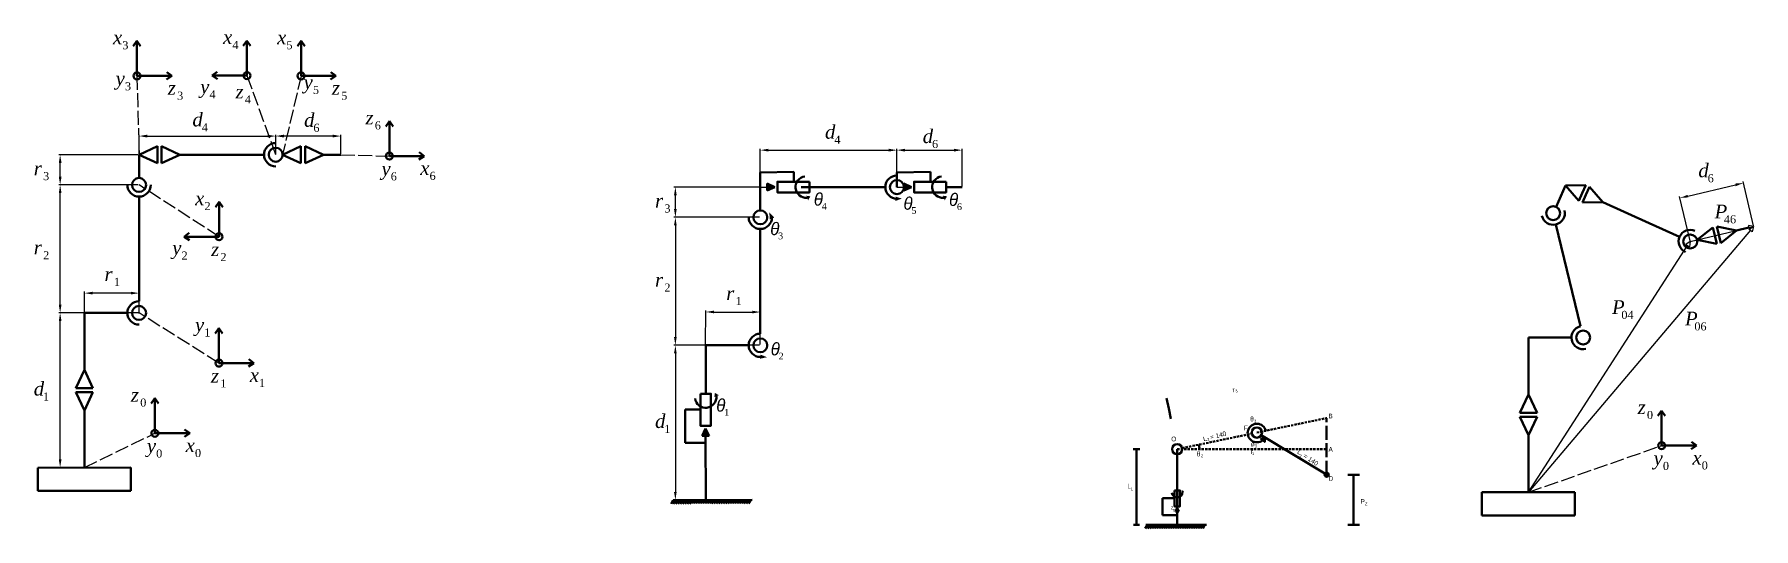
# Model space of a CAD drawing. Header units: millimetres. Extents: x 3297 to 6305, y 1168 to 1869.
# Drawn here: x 3297 to 4776, y 1168 to 1593 of the extents above; entities that cross this region are included whole.
import ezdxf

# ---------------------------------------------------------------- set-up
doc = ezdxf.new("R2010")
doc.units = ezdxf.units.MM
for name, pattern in [('ACAD_ISO02W100', [15, 12, -3]), ('ACISOTGL', [3, 2, -1]), ('ACISOWELD', [3, 2, -1])]:
    doc.linetypes.add(name, pattern=pattern)
doc.layers.add('Layer1', color=7, linetype='ACAD_ISO02W100', lineweight=30)
doc.layers.add('Layer2', color=7, linetype='Continuous', lineweight=30)
doc.styles.get("Standard").update_dxf_attribs({"font": 'arial.ttf'})
doc.styles.add('style1', font='arial.ttf', dxfattribs={"height": 8})
doc.styles.add('WMF-Symbol0', font='')
doc.styles.add('WMF-Times New Roman0', font='times.ttf')
doc.styles.add('WMF-Times New Roman1', font='timesi.ttf')
doc.styles.get('WMF-Symbol0').set_extended_font_data('Symbol', italic=True)
doc.dimstyles.new('ISO-25', dxfattribs={"dimtxt": 2.5, "dimasz": 7, "dimexe": 1.25, "dimexo": 0.625, "dimtad": 1, "dimtxsty": 'Standard', "dimcen": 2.5, "dimadec": 0, "dimazin": 0, "dimtfac": 1, "dimtmove": 0, "dimatfit": 3, "dimfxl": 1, "dimarcsym": 0})

# ---------------------------------------------------------------- blocks, each defined once
blk = doc.blocks.new('*D1')
at = {"layer": 'Defpoints', "color": 0, "transparency": 16777216}
for p in [(3504.6, 1505.4), (3387.1, 1489.4), (3504.6, 1489.4)]:
    blk.add_point(p, dxfattribs=at)
at = {"layer": 'Layer2', "color": 0, "lineweight": -2, "transparency": 16777216}
for p, q in [((3387.1, 1490), (3387.1, 1506.6)), ((3394.1, 1505.4), (3497.6, 1505.4)), ((3504.6, 1490), (3504.6, 1506.6))]:
    blk.add_line(p, q, dxfattribs=at)
at = {"layer": 'Layer2', "color": 0, "transparency": 16777216}
for points in [[(3394.1, 1506.6), (3394.1, 1504.2), (3387.1, 1505.4)], [(3497.6, 1506.6), (3497.6, 1504.2), (3504.6, 1505.4)]]:
    blk.add_solid(points, dxfattribs=at)
at = {"layer": 'Layer2', "color": 0, "transparency": 16777216, "insert": (3445.8, 1509.5), "char_height": 2.5, "attachment_point": 5}
blk.add_mtext('{\\H2.8x; }', dxfattribs=at)
blk = doc.blocks.new('*D2')
at = {"layer": 'Defpoints', "color": 0, "transparency": 16777216}
for p in [(3319.2, 1353.5), (3340.1, 1353.5), (3340.1, 1220.5)]:
    blk.add_point(p, dxfattribs=at)
at = {"layer": 'Layer2', "color": 0, "lineweight": -2, "transparency": 16777216}
for p, q in [((3339.4, 1353.5), (3318, 1353.5)), ((3319.2, 1227.5), (3319.2, 1346.5)), ((3339.4, 1220.5), (3318, 1220.5))]:
    blk.add_line(p, q, dxfattribs=at)
at = {"layer": 'Layer2', "color": 0, "transparency": 16777216}
for points in [[(3318.1, 1346.5), (3320.4, 1346.5), (3319.2, 1353.5)], [(3318.1, 1227.5), (3320.4, 1227.5), (3319.2, 1220.5)]]:
    blk.add_solid(points, dxfattribs=at)
at = {"layer": 'Layer2', "color": 0, "transparency": 16777216, "insert": (3315.1, 1287), "char_height": 2.5, "attachment_point": 5, "rotation": 90}
blk.add_mtext('{\\H2.8x; }', dxfattribs=at)
blk = doc.blocks.new('*D3')
at = {"layer": 'Defpoints', "color": 0, "transparency": 16777216}
for p in [(3340.1, 1370.4), (3340.1, 1353.5), (3387.1, 1352.4)]:
    blk.add_point(p, dxfattribs=at)
at = {"layer": 'Layer2', "color": 0, "lineweight": -2, "transparency": 16777216}
for p, q in [((3340.1, 1354.1), (3340.1, 1371.7)), ((3380.1, 1370.4), (3347.1, 1370.4)), ((3387.1, 1353), (3387.1, 1371.7))]:
    blk.add_line(p, q, dxfattribs=at)
at = {"layer": 'Layer2', "color": 0, "transparency": 16777216}
for points in [[(3347.1, 1371.6), (3347.1, 1369.3), (3340.1, 1370.4)], [(3380.1, 1371.6), (3380.1, 1369.3), (3387.1, 1370.4)]]:
    blk.add_solid(points, dxfattribs=at)
at = {"layer": 'Layer2', "color": 0, "transparency": 16777216, "insert": (3363.6, 1374.6), "char_height": 2.5, "attachment_point": 5}
blk.add_mtext('{\\H2.8x; }', dxfattribs=at)
blk = doc.blocks.new('*D4')
at = {"layer": 'Defpoints', "color": 0, "transparency": 16777216}
for p in [(3504.6, 1505.4), (3504.6, 1489.4), (3560.6, 1489.4)]:
    blk.add_point(p, dxfattribs=at)
at = {"layer": 'Layer2', "color": 0, "lineweight": -2, "transparency": 16777216}
for p, q in [((3504.6, 1490), (3504.6, 1506.6)), ((3553.6, 1505.4), (3511.6, 1505.4)), ((3560.6, 1490), (3560.6, 1506.6))]:
    blk.add_line(p, q, dxfattribs=at)
at = {"layer": 'Layer2', "color": 0, "transparency": 16777216}
for points in [[(3511.6, 1506.6), (3511.6, 1504.2), (3504.6, 1505.4)], [(3553.6, 1506.6), (3553.6, 1504.2), (3560.6, 1505.4)]]:
    blk.add_solid(points, dxfattribs=at)
at = {"layer": 'Layer2', "color": 0, "transparency": 16777216, "insert": (3532.6, 1509.5), "char_height": 2.5, "attachment_point": 5}
blk.add_mtext('{\\H2.8x; }', dxfattribs=at)
blk = doc.blocks.new('*D5')
at = {"layer": 'Defpoints', "color": 0, "transparency": 16777216}
for p in [(3848.3, 1461.6), (3921.3, 1461.6), (3921.3, 1435.6)]:
    blk.add_point(p, dxfattribs=at)
at = {"layer": 'Layer2', "color": 0, "lineweight": -2, "transparency": 16777216}
for p, q in [((3920.7, 1461.6), (3847, 1461.6)), ((3848.3, 1442.6), (3848.3, 1454.6)), ((3920.7, 1435.6), (3847, 1435.6))]:
    blk.add_line(p, q, dxfattribs=at)
at = {"layer": 'Layer2', "color": 0, "transparency": 16777216}
for points in [[(3847.1, 1454.6), (3849.4, 1454.6), (3848.3, 1461.6)], [(3847.1, 1442.6), (3849.4, 1442.6), (3848.3, 1435.6)]]:
    blk.add_solid(points, dxfattribs=at)
at = {"layer": 'Layer2', "color": 0, "transparency": 16777216, "insert": (3843.1, 1448.6), "char_height": 2.5, "attachment_point": 5, "rotation": 90}
blk.add_mtext('{\\H3.6x;  }', dxfattribs=at)
blk = doc.blocks.new('*D6')
at = {"layer": 'Defpoints', "color": 0, "transparency": 16777216}
for p in [(4038.8, 1493.3), (3921.3, 1461.6), (4038.8, 1461.6)]:
    blk.add_point(p, dxfattribs=at)
at = {"layer": 'Layer2', "color": 0, "lineweight": -2, "transparency": 16777216}
for p, q in [((3921.3, 1462.2), (3921.3, 1494.5)), ((3928.3, 1493.3), (4031.8, 1493.3)), ((4038.8, 1462.2), (4038.8, 1494.5))]:
    blk.add_line(p, q, dxfattribs=at)
at = {"layer": 'Layer2', "color": 0, "transparency": 16777216}
for points in [[(3928.3, 1494.5), (3928.3, 1492.1), (3921.3, 1493.3)], [(4031.8, 1494.5), (4031.8, 1492.1), (4038.8, 1493.3)]]:
    blk.add_solid(points, dxfattribs=at)
at = {"layer": 'Layer2', "color": 0, "transparency": 16777216, "insert": (3980.1, 1498.4), "char_height": 2.5, "attachment_point": 5}
blk.add_mtext('{\\H3.6x;  {\\H0.27778x;}}', dxfattribs=at)
blk = doc.blocks.new('*D7')
at = {"layer": 'Defpoints', "color": 0, "transparency": 16777216}
for p in [(4094.8, 1493.3), (4038.8, 1461.6), (4094.8, 1461.6)]:
    blk.add_point(p, dxfattribs=at)
at = {"layer": 'Layer2', "color": 0, "lineweight": -2, "transparency": 16777216}
for p, q in [((4038.8, 1462.2), (4038.8, 1494.5)), ((4045.8, 1493.3), (4087.8, 1493.3)), ((4094.8, 1462.2), (4094.8, 1494.5))]:
    blk.add_line(p, q, dxfattribs=at)
at = {"layer": 'Layer2', "color": 0, "transparency": 16777216}
for points in [[(4045.8, 1494.5), (4045.8, 1492.1), (4038.8, 1493.3)], [(4087.8, 1494.5), (4087.8, 1492.1), (4094.8, 1493.3)]]:
    blk.add_solid(points, dxfattribs=at)
at = {"layer": 'Layer2', "color": 0, "transparency": 16777216, "insert": (4066.8, 1498.4), "char_height": 2.5, "attachment_point": 5}
blk.add_mtext('{\\H3.6x;  }', dxfattribs=at)
blk = doc.blocks.new('*D8')
at = {"layer": 'Defpoints', "color": 0, "transparency": 16777216}
for p in [(3921.4, 1354.2), (3874.3, 1325.6), (3921.3, 1325.6)]:
    blk.add_point(p, dxfattribs=at)
at = {"layer": 'Layer2', "color": 0, "lineweight": -2, "transparency": 16777216}
for p, q in [((3874.3, 1326.3), (3874.4, 1355.5)), ((3881.4, 1354.2), (3914.4, 1354.2)), ((3921.3, 1326.2), (3921.4, 1355.4))]:
    blk.add_line(p, q, dxfattribs=at)
at = {"layer": 'Layer2', "color": 0, "transparency": 16777216}
for points in [[(3881.4, 1355.4), (3881.4, 1353.1), (3874.4, 1354.2)], [(3914.4, 1355.3), (3914.4, 1353), (3921.4, 1354.2)]]:
    blk.add_solid(points, dxfattribs=at)
at = {"layer": 'Layer2', "color": 0, "transparency": 16777216, "insert": (3897.9, 1359.3), "char_height": 2.5, "attachment_point": 5, "rotation": 359.8978}
blk.add_mtext('{\\H3.6x;  }', dxfattribs=at)
blk = doc.blocks.new('*D10')
at = {"layer": 'Defpoints', "color": 0, "transparency": 16777216}
for p in [(3921.3, 1435.6), (3848.3, 1325.6), (3921.3, 1325.6)]:
    blk.add_point(p, dxfattribs=at)
at = {"layer": 'Layer2', "color": 0, "lineweight": -2, "transparency": 16777216}
for p, q in [((3920.7, 1435.6), (3847, 1435.6)), ((3848.3, 1428.6), (3848.3, 1332.6)), ((3920.7, 1325.6), (3847, 1325.6))]:
    blk.add_line(p, q, dxfattribs=at)
at = {"layer": 'Layer2', "color": 0, "transparency": 16777216}
for points in [[(3847.1, 1428.6), (3849.4, 1428.6), (3848.3, 1435.6)], [(3847.1, 1332.6), (3849.4, 1332.6), (3848.3, 1325.6)]]:
    blk.add_solid(points, dxfattribs=at)
blk = doc.blocks.new('*D11')
at = {"layer": 'Defpoints', "color": 0, "transparency": 16777216}
for p in [(3874.3, 1325.6), (3848.3, 1192.6), (3874.3, 1192.6)]:
    blk.add_point(p, dxfattribs=at)
at = {"layer": 'Layer2', "color": 0, "lineweight": -2, "transparency": 16777216}
for p, q in [((3873.7, 1325.6), (3847, 1325.6)), ((3848.3, 1318.6), (3848.3, 1199.6)), ((3873.7, 1192.6), (3847, 1192.6))]:
    blk.add_line(p, q, dxfattribs=at)
at = {"layer": 'Layer2', "color": 0, "transparency": 16777216}
for points in [[(3847.1, 1318.6), (3849.4, 1318.6), (3848.3, 1325.6)], [(3847.1, 1199.6), (3849.4, 1199.6), (3848.3, 1192.6)]]:
    blk.add_solid(points, dxfattribs=at)
blk = doc.blocks.new('*D14')
at = {"layer": 'Defpoints', "color": 0, "transparency": 16777216}
for p in [(4766.7, 1465.1), (4775.5, 1427.7), (4721, 1414.8)]:
    blk.add_point(p, dxfattribs=at)
at = {"layer": 'Layer2', "color": 0, "lineweight": -2, "transparency": 16777216}
for p, q in [((4775.4, 1428.3), (4766.4, 1466.3)), ((4720.9, 1415.4), (4711.9, 1453.4)), ((4719, 1453.8), (4759.9, 1463.4))]:
    blk.add_line(p, q, dxfattribs=at)
at = {"layer": 'Layer2', "color": 0, "transparency": 16777216}
for points in [[(4759.6, 1464.6), (4760.1, 1462.3), (4766.7, 1465.1)], [(4718.7, 1454.9), (4719.3, 1452.7), (4712.2, 1452.2)]]:
    blk.add_solid(points, dxfattribs=at)
blk = doc.blocks.new('*D20')
at = {"layer": 'Defpoints', "color": 0, "transparency": 16777216}
for p in [(3319.2, 1463.4), (3387.1, 1463.4), (3387.1, 1353.4)]:
    blk.add_point(p, dxfattribs=at)
at = {"layer": 'Layer2', "color": 0, "lineweight": -2, "transparency": 16777216}
for p, q in [((3386.4, 1463.4), (3318, 1463.4)), ((3319.2, 1360.4), (3319.2, 1456.4)), ((3386.4, 1353.4), (3318, 1353.4))]:
    blk.add_line(p, q, dxfattribs=at)
at = {"layer": 'Layer2', "color": 0, "transparency": 16777216}
for points in [[(3318.1, 1456.4), (3320.4, 1456.4), (3319.2, 1463.4)], [(3318.1, 1360.4), (3320.4, 1360.4), (3319.2, 1353.4)]]:
    blk.add_solid(points, dxfattribs=at)
blk = doc.blocks.new('*D21')
at = {"layer": 'Defpoints', "color": 0, "transparency": 16777216}
for p in [(3319.2, 1489.4), (3387.1, 1489.4), (3387.1, 1463.4)]:
    blk.add_point(p, dxfattribs=at)
at = {"layer": 'Layer2', "color": 0, "lineweight": -2, "transparency": 16777216}
for p, q in [((3386.4, 1489.4), (3318, 1489.4)), ((3319.2, 1470.4), (3319.2, 1482.4)), ((3386.4, 1463.4), (3318, 1463.4))]:
    blk.add_line(p, q, dxfattribs=at)
at = {"layer": 'Layer2', "color": 0, "transparency": 16777216}
for points in [[(3318.1, 1482.4), (3320.4, 1482.4), (3319.2, 1489.4)], [(3318.1, 1470.4), (3320.4, 1470.4), (3319.2, 1463.4)]]:
    blk.add_solid(points, dxfattribs=at)

msp = doc.modelspace()

# ---------------------------------------------------------------- hatches: boundary and pattern name
at = {"lineweight": 70}
h = msp.add_hatch(color=256, dxfattribs=at)
h.dxf.hatch_style = 1
h.paths.add_polyline_path([(3933.75, 1461.599), (3927.341, 1464.692), (3927.341, 1461.599), (3927.341, 1458.506)])
h = msp.add_hatch(color=256, dxfattribs=at)
h.dxf.hatch_style = 1
h.paths.add_polyline_path([(4051.25, 1461.599), (4044.841, 1464.692), (4044.841, 1461.599), (4044.841, 1458.506)])
h = msp.add_hatch(color=256, dxfattribs=at)
h.dxf.hatch_style = 1
h.paths.add_polyline_path([(3964.407, 1453.633), (3960.907, 1454.133), (3962.407, 1450.133)])
h = msp.add_hatch(color=256, dxfattribs=at)
h.dxf.hatch_style = 1
h.paths.add_polyline_path([(4037.645, 1453.362), (4037.315, 1449.563), (4042.988, 1451.693)])
h = msp.add_hatch(color=256, dxfattribs=at)
h.dxf.hatch_style = 1
h.paths.add_polyline_path([(4081.907, 1453.633), (4078.407, 1454.133), (4079.907, 1450.133)])
h = msp.add_hatch(color=256, dxfattribs=at)
h.dxf.hatch_style = 1
h.paths.add_polyline_path([(3929.146, 1439.813), (3929.341, 1433.808), (3933.341, 1435.308)])
h = msp.add_hatch(color=256, dxfattribs=at)
h.dxf.hatch_style = 1
h.paths.add_polyline_path([(3921.572, 1317.587), (3921.072, 1314.087), (3927.189, 1315.343)])
h = msp.add_hatch(color=256, dxfattribs=at)
h.dxf.hatch_style = 1
h.paths.add_polyline_path([(3882.265, 1284.707), (3881.765, 1281.207), (3885.765, 1282.707)])
h = msp.add_hatch(color=256, dxfattribs=at)
h.dxf.hatch_style = 1
h.paths.add_polyline_path([(3874.3, 1254.051), (3871.207, 1247.641), (3874.3, 1247.641), (3877.393, 1247.641)])
h = msp.add_hatch(dxfattribs=at)
h.set_pattern_fill('ANSI31', color=256, scale=0.5)
h.set_pattern_definition([(45, (2989.30231, 1180.19683), (-0.0441941738, 0.0441941738), [])])
h.paths.add_polyline_path([(4351.802, 1245.197), (4355.052, 1242.697), (4355.274, 1246.4)])
h = msp.add_hatch(dxfattribs=at)
h.set_pattern_fill('ANSI31', color=256, scale=0.5)
h.set_pattern_definition([(45, (3583.510314, 1125.347685), (-0.044194174, 0.044194174), [])])
h.paths.add_polyline_path([(4410.085, 1214.416, 1), (4406.511, 1214.416, 1)])
h = msp.add_hatch(color=256, dxfattribs=at)
h.dxf.hatch_style = 1
h.paths.add_polyline_path([(4283.785, 1201.23), (4283.535, 1199.48), (4285.535, 1200.23)])
h = msp.add_hatch(color=256, dxfattribs=at)
h.dxf.hatch_style = 1
h.paths.add_polyline_path([(4279.802, 1185.901), (4278.256, 1182.697), (4279.802, 1182.697), (4281.349, 1182.697)])

# ---------------------------------------------------------------- linework, layer by layer
for p, q in [((3385.265, 1587.148), (3382.11, 1582.642)), ((3385.265, 1557.148), (3385.265, 1587.148)), ((3385.265, 1587.148), (3388.42, 1582.642)), ((3479.9, 1587.384), (3476.746, 1582.879)), ((3479.9, 1557.384), (3479.9, 1587.384)), ((3479.9, 1587.384), (3483.055, 1582.879)), ((3526.392, 1587.148), (3523.237, 1582.642)), ((3526.392, 1557.148), (3526.392, 1587.148)), ((3526.392, 1587.148), (3529.546, 1582.642)), ((3385.265, 1557.148), (3415.265, 1557.148)), ((3415.265, 1557.148), (3410.647, 1554.16)), ((3415.265, 1557.148), (3410.878, 1560.465)), ((3449.9, 1557.384), (3454.287, 1560.701)), ((3479.9, 1557.384), (3449.9, 1557.384)), ((3449.9, 1557.384), (3454.518, 1554.396)), ((3526.392, 1557.148), (3556.392, 1557.148)), ((3556.392, 1557.148), (3551.774, 1554.16)), ((3556.392, 1557.148), (3552.005, 1560.465)), ((3602.383, 1518.227), (3599.228, 1513.722)), ((3602.383, 1488.227), (3602.383, 1518.227)), ((3602.383, 1518.227), (3605.538, 1513.722)), ((3387.07, 1489.384), (3402.82, 1496.734)), ((3402.82, 1489.384), (3402.82, 1496.734)), ((3406.32, 1489.384), (3406.32, 1496.734)), ((3422.07, 1489.384), (3406.32, 1496.734)), ((3510.57, 1489.384), (3526.32, 1496.734)), ((3526.32, 1489.384), (3526.32, 1496.734)), ((3529.82, 1489.384), (3529.82, 1496.734)), ((3545.57, 1489.384), (3529.82, 1496.734)), ((3387.07, 1469.384), (3387.07, 1489.384)), ((3387.07, 1489.384), (3402.82, 1482.034)), ((3402.82, 1489.384), (3402.82, 1482.034)), ((3406.32, 1489.384), (3406.32, 1482.034)), ((3422.07, 1489.384), (3406.32, 1482.034)), ((3422.07, 1489.384), (3465.82, 1489.384)), ((3465.82, 1489.384), (3494.57, 1489.384)), ((3510.57, 1489.384), (3526.32, 1482.034)), ((3526.32, 1489.384), (3526.32, 1482.034)), ((3529.82, 1489.384), (3529.82, 1482.034)), ((3545.57, 1489.384), (3529.82, 1482.034)), ((3545.57, 1489.384), (3560.57, 1489.384)), ((3602.383, 1488.227), (3632.383, 1488.227)), ((3632.383, 1488.227), (3627.765, 1485.239)), ((3632.383, 1488.227), (3627.996, 1491.544)), ((3933.75, 1461.599), (3927.341, 1464.692)), ((3927.341, 1464.692), (3927.341, 1461.599)), ((4051.25, 1461.599), (4044.841, 1464.692)), ((4044.841, 1464.692), (4044.841, 1461.599)), ((3387.07, 1363.384), (3387.07, 1453.384)), ((3455.879, 1448.887), (3452.724, 1444.382)), ((3455.879, 1418.887), (3455.879, 1448.887)), ((3455.879, 1448.887), (3459.034, 1444.382)), ((3921.341, 1441.558), (3921.341, 1461.558)), ((3933.75, 1461.599), (3927.341, 1458.506)), ((3927.341, 1458.506), (3927.341, 1461.599)), ((3956.341, 1461.558), (4000.091, 1461.558)), ((4000.091, 1461.558), (4028.841, 1461.558)), ((4051.25, 1461.599), (4044.841, 1458.506)), ((4044.841, 1458.506), (4044.841, 1461.599)), ((4081.103, 1461.558), (4094.841, 1461.558)), ((4605.613, 1444.662), (4613.799, 1462.91)), ((4613.799, 1462.91), (4631.178, 1463.169)), ((4613.799, 1462.91), (4625.161, 1449.757)), ((4628.169, 1456.463), (4625.161, 1449.757)), ((4628.169, 1456.463), (4631.178, 1463.169)), ((4631.362, 1455.031), (4628.354, 1448.324)), ((4631.362, 1455.031), (4634.371, 1461.737)), ((4645.733, 1448.584), (4634.371, 1461.737)), ((4645.733, 1448.584), (4628.354, 1448.324)), ((4645.733, 1448.584), (4685.65, 1430.677)), ((3425.879, 1418.887), (3430.266, 1422.204)), ((3921.341, 1335.558), (3921.341, 1425.558)), ((4626.551, 1341.962), (4605.496, 1429.465)), ((4685.65, 1430.677), (4711.881, 1418.909)), ((4726.845, 1416.195), (4740.483, 1426.969)), ((4742.173, 1419.815), (4740.483, 1426.969)), ((4742.173, 1419.815), (4743.862, 1412.662)), ((4745.579, 1420.62), (4743.89, 1427.773)), ((4760.907, 1424.24), (4743.89, 1427.773)), ((4745.579, 1420.62), (4747.269, 1413.467)), ((4760.907, 1424.24), (4747.269, 1413.467)), ((4760.907, 1424.24), (4771.412, 1426.721)), ((3455.879, 1418.887), (3425.879, 1418.887)), ((3425.879, 1418.887), (3430.497, 1415.899)), ((4726.845, 1416.195), (4743.862, 1412.662)), ((3340.07, 1353.468), (3377.07, 1353.402)), ((3340.07, 1304.468), (3340.07, 1353.468)), ((3455.776, 1340.273), (3452.621, 1335.768)), ((3455.776, 1310.273), (3455.776, 1340.273)), ((3455.776, 1340.273), (3458.93, 1335.768)), ((4581.891, 1332.324), (4618.891, 1332.258)), ((4581.891, 1283.324), (4581.891, 1332.324)), ((3874.341, 1325.641), (3911.341, 1325.575)), ((3874.341, 1283.903), (3874.341, 1325.641)), ((3340.07, 1304.468), (3332.72, 1288.718)), ((3340.07, 1304.468), (3347.42, 1288.718)), ((3455.776, 1310.273), (3485.776, 1310.273)), ((3485.776, 1310.273), (3481.158, 1307.285)), ((3485.776, 1310.273), (3481.389, 1313.59)), ((3340.07, 1288.718), (3332.72, 1288.718)), ((3340.07, 1288.718), (3347.42, 1288.718)), ((3340.07, 1285.218), (3332.72, 1285.218)), ((3340.07, 1269.468), (3332.72, 1285.218)), ((3340.07, 1285.218), (3347.42, 1285.218)), ((3340.07, 1269.468), (3347.42, 1285.218)), ((3400.664, 1280.019), (3397.509, 1275.514)), ((3400.664, 1250.019), (3400.664, 1280.019)), ((3400.664, 1280.019), (3403.819, 1275.514)), ((4581.891, 1283.324), (4574.541, 1267.574)), ((4581.891, 1283.324), (4589.241, 1267.574)), ((3340.07, 1220.468), (3340.07, 1269.468)), ((4581.891, 1267.574), (4574.541, 1267.574)), ((4581.891, 1264.074), (4574.541, 1264.074)), ((4581.891, 1248.324), (4574.541, 1264.074)), ((4581.891, 1267.574), (4589.241, 1267.574)), ((4581.891, 1264.074), (4589.241, 1264.074)), ((4581.891, 1248.324), (4589.241, 1264.074)), ((4696.362, 1269.36), (4693.208, 1264.854)), ((4696.362, 1239.36), (4696.362, 1269.36)), ((4696.362, 1269.36), (4699.517, 1264.854)), ((3400.664, 1250.019), (3430.664, 1250.019)), ((3430.664, 1250.019), (3426.046, 1247.032)), ((3430.664, 1250.019), (3426.277, 1253.337)), ((3874.3, 1254.051), (3871.207, 1247.641)), ((3871.207, 1247.641), (3874.3, 1247.641)), ((3874.3, 1254.051), (3877.393, 1247.641)), ((3874.341, 1192.641), (3874.3, 1247.641)), ((3877.393, 1247.641), (3874.3, 1247.641)), ((4581.891, 1199.324), (4581.891, 1248.324)), ((4726.362, 1239.36), (4721.976, 1242.677)), ((4247.568, 1236.327), (4242.037, 1236.327)), ((4244.802, 1236.327), (4244.802, 1171.227)), ((4279.823, 1219.089), (4279.823, 1231.93)), ((4696.362, 1239.36), (4726.362, 1239.36)), ((4726.362, 1239.36), (4721.745, 1236.372)), ((3380.07, 1220.514), (3300.07, 1220.422)), ((3300.07, 1220.422), (3300.07, 1200.422)), ((3380.07, 1200.514), (3380.07, 1220.514)), ((4279.823, 1198.827), (4279.823, 1225.694)), ((3300.07, 1200.422), (3380.07, 1200.514)), ((4621.891, 1199.37), (4541.891, 1199.278)), ((4541.891, 1199.278), (4541.891, 1179.278)), ((4621.891, 1179.37), (4621.891, 1199.37)), ((3846.478, 1192.629), (3844.681, 1189.463)), ((3914.341, 1192.688), (3846.467, 1192.609)), ((3848.307, 1192.629), (3846.51, 1189.463)), ((3850.307, 1192.629), (3848.51, 1189.463)), ((3852.307, 1192.629), (3850.51, 1189.463)), ((3854.307, 1192.629), (3852.51, 1189.463)), ((3856.307, 1192.629), (3854.51, 1189.463)), ((3858.307, 1192.629), (3856.51, 1189.463)), ((3860.307, 1192.629), (3858.51, 1189.463)), ((3862.307, 1192.629), (3860.51, 1189.463)), ((3863.593, 1192.688), (3861.796, 1189.522)), ((3865.593, 1192.688), (3863.796, 1189.522)), ((3867.593, 1192.688), (3865.796, 1189.522)), ((3869.593, 1192.688), (3867.796, 1189.522)), ((3871.593, 1192.688), (3869.796, 1189.522)), ((3873.593, 1192.688), (3871.796, 1189.522)), ((3875.593, 1192.688), (3873.796, 1189.522)), ((3877.593, 1192.688), (3875.796, 1189.522)), ((3879.593, 1192.688), (3877.796, 1189.522)), ((3881.26, 1192.688), (3879.463, 1189.522)), ((3883.26, 1192.688), (3881.463, 1189.522)), ((3885.26, 1192.688), (3883.463, 1189.522)), ((3887.26, 1192.688), (3885.463, 1189.522)), ((3889.26, 1192.688), (3887.463, 1189.522)), ((3891.26, 1192.688), (3889.463, 1189.522)), ((3893.26, 1192.688), (3891.463, 1189.522)), ((3895.26, 1192.688), (3893.463, 1189.522)), ((3897.26, 1192.688), (3895.463, 1189.522)), ((3899.089, 1192.688), (3897.292, 1189.522)), ((3901.089, 1192.688), (3899.292, 1189.522)), ((3903.089, 1192.688), (3901.292, 1189.522)), ((3905.089, 1192.688), (3903.292, 1189.522)), ((3907.089, 1192.688), (3905.292, 1189.522)), ((3909.089, 1192.688), (3907.292, 1189.522)), ((3911.089, 1192.688), (3909.292, 1189.522)), ((3913.089, 1192.688), (3911.292, 1189.522)), ((4279.802, 1185.901), (4278.256, 1182.697)), ((4279.802, 1185.901), (4281.349, 1182.697)), ((4247.407, 1171.227), (4242.198, 1171.227)), ((4254.156, 1171.227), (4252.359, 1168.062)), ((4252.923, 1171.227), (4304.904, 1171.227)), ((4256.156, 1171.227), (4254.359, 1168.062)), ((4258.156, 1171.227), (4256.359, 1168.062)), ((4260.156, 1171.227), (4258.359, 1168.062)), ((4262.156, 1171.227), (4260.359, 1168.062)), ((4264.156, 1171.227), (4262.359, 1168.062)), ((4266.156, 1171.227), (4264.359, 1168.062)), ((4268.156, 1171.227), (4266.359, 1168.062)), ((4270.156, 1171.227), (4268.359, 1168.062)), ((4271.823, 1171.227), (4270.026, 1168.062)), ((4273.823, 1171.227), (4272.026, 1168.062)), ((4275.823, 1171.227), (4274.026, 1168.062)), ((4277.823, 1171.227), (4276.026, 1168.062)), ((4279.823, 1171.227), (4278.026, 1168.062)), ((4278.256, 1182.697), (4279.802, 1182.697)), ((4281.349, 1182.697), (4279.802, 1182.697)), ((4281.823, 1171.227), (4280.026, 1168.062)), ((4283.823, 1171.227), (4282.026, 1168.062)), ((4285.823, 1171.227), (4284.026, 1168.062)), ((4287.823, 1171.227), (4286.026, 1168.062)), ((4289.652, 1171.227), (4287.855, 1168.062)), ((4291.652, 1171.227), (4289.855, 1168.062)), ((4293.652, 1171.227), (4291.855, 1168.062)), ((4295.652, 1171.227), (4293.855, 1168.062)), ((4297.652, 1171.227), (4295.855, 1168.062)), ((4299.652, 1171.227), (4297.855, 1168.062)), ((4301.652, 1171.227), (4299.855, 1168.062)), ((4303.652, 1171.227), (4301.855, 1168.062)), ((4541.891, 1179.278), (4621.891, 1179.37))]:
    msp.add_line(p, q, dxfattribs=at)
at = {"color": 0, "lineweight": 70}
for p, q in [((3950.103, 1474.582), (3921.341, 1474.078)), ((3921.341, 1474.078), (3921.341, 1461.558)), ((3950.103, 1466.132), (3950.103, 1474.582)), ((4067.603, 1474.582), (4038.841, 1474.078)), ((4038.841, 1474.078), (4038.841, 1461.558)), ((4067.603, 1466.132), (4067.603, 1474.582)), ((4272.564, 1271.252), (4270.738, 1280.039)), ((3869.767, 1270.403), (3856.61, 1270.403)), ((3856.61, 1270.403), (3856.61, 1241.641)), ((4272.564, 1271.252), (4274.39, 1262.465)), ((4408.298, 1263.03), (4408.583, 1263.03)), ((4355.274, 1246.4), (4351.802, 1245.197)), ((4351.802, 1245.197), (4355.052, 1242.697)), ((4352.123, 1248.301), (4408.298, 1214.416)), ((4355.052, 1242.697), (4355.274, 1246.4)), ((3856.61, 1241.641), (3874.341, 1241.641)), ((4279.823, 1236.327), (4279.823, 1187.066)), ((4426.552, 1214.197), (4436.548, 1214.197)), ((4431.55, 1214.197), (4431.55, 1171.227)), ((4277.536, 1194.078), (4267.302, 1194.078)), ((4267.302, 1194.078), (4267.302, 1179.697)), ((4267.302, 1179.697), (4279.823, 1179.697)), ((4279.802, 1182.697), (4279.802, 1171.227)), ((4279.823, 1179.697), (4279.823, 1171.227)), ((4426.552, 1171.227), (4436.548, 1171.227))]:
    msp.add_line(p, q, dxfattribs=at)
at = {"color": 0, "linetype": 'ACISOWELD', "lineweight": 70}
for p, q in [((4348.358, 1250.572), (4408.298, 1263.03)), ((4279.823, 1236.327), (4408.298, 1236.327))]:
    msp.add_line(p, q, dxfattribs=at)
at = {"color": 0, "linetype": 'ACAD_ISO02W100', "lineweight": 70}
msp.add_line((4408.298, 1214.416), (4408.298, 1263.03), dxfattribs=at)
at = {"color": 0, "linetype": 'ACISOTGL', "lineweight": 70}
msp.add_line((4284.128, 1237.222), (4344.053, 1249.677), dxfattribs=at)
at = {"lineweight": 70}
for points in [[(3963.603, 1466.132), (3963.603, 1456.984), (3936.079, 1456.984), (3936.079, 1466.132)], [(4081.103, 1466.132), (4081.103, 1456.984), (4053.579, 1456.984), (4053.579, 1466.132)], [(3869.767, 1283.903), (3878.915, 1283.903), (3878.915, 1256.379), (3869.767, 1256.379)], [(4277.536, 1200.828), (4282.11, 1200.828), (4282.11, 1187.066), (4277.536, 1187.066)]]:
    msp.add_lwpolyline(points, close=True, dxfattribs=at)
at = {"color": 0, "lineweight": 70}
msp.add_lwpolyline([(4298.713, 1239.302, 1.5, 0, 0), (4298.523, 1240.214, 0, 0, 0)], format="xyseb", dxfattribs=at)
at = {"lineweight": 100}
for centre in [(3385.265, 1557.148), (3479.9, 1557.384), (3526.392, 1557.148), (3602.383, 1488.227), (3455.879, 1418.887), (3455.776, 1310.273), (3400.664, 1250.019), (4696.362, 1239.36)]:
    msp.add_circle(centre, 3, dxfattribs=at)
at = {"lineweight": 70}
for centre, radius in [((3504.57, 1489.384), 6), ((3387.07, 1463.384), 6), ((4038.841, 1461.558), 6), ((3921.341, 1435.558), 6), ((4603.157, 1439.187), 6), ((4721.005, 1414.816), 6), ((3387.07, 1353.384), 6), ((3921.341, 1325.558), 6), ((4628.891, 1332.24), 6), ((4348.358, 1250.572), 4.397), ((4279.823, 1236.327), 4.397), ((4408.298, 1214.416), 1.787)]:
    msp.add_circle(centre, radius, dxfattribs=at)
for centre, start, end in [((3504.57, 1489.384), 90, 270), ((4038.841, 1461.558), 90, 270), ((3387.07, 1463.384), 180, 0), ((3921.341, 1435.558), 180, 0), ((4603.157, 1439.187), 193.529445, 13.529445), ((4721.005, 1414.816), 65.838491, 245.838491), ((3387.07, 1353.384), 90, 270), ((3921.341, 1325.558), 90, 270), ((4628.891, 1332.24), 103.529445, 283.529445)]:
    msp.add_arc(centre, 10, start, end, dxfattribs=at)
at = {"color": 0, "lineweight": 70}
for centre, radius, start, end in [((3960.841, 1461.558), 9.228, 98.150933, 274.544628), ((4078.341, 1461.558), 9.228, 98.150933, 274.544628), ((3874.341, 1281.141), 9.228, 188.150933, 4.544628), ((4348.306, 1250.215), 7.944, 14.187122, 308.999874), ((4279.823, 1236.327), 19.122, 0, 11.741479), ((4279.823, 1199.447), 4.614, 188.150933, 4.544628)]:
    msp.add_arc(centre, radius, start, end, dxfattribs=at)
at = {"layer": 'Layer1'}
for p, q in [((3385.265, 1557.148), (3387.07, 1489.384)), ((3479.9, 1557.384), (3504.57, 1489.384)), ((3526.392, 1557.148), (3510.57, 1489.384)), ((3560.57, 1489.384), (3602.383, 1488.227)), ((3455.879, 1418.887), (3387.07, 1463.384)), ((3921.341, 1461.558), (3927.341, 1461.599)), ((4038.841, 1461.558), (4044.841, 1461.558)), ((3455.776, 1310.273), (3387.07, 1353.384)), ((3340.07, 1220.468), (3400.664, 1250.019)), ((4581.891, 1199.324), (4696.362, 1239.36))]:
    msp.add_line(p, q, dxfattribs=at)
at = {"layer": 'Layer2'}
for p, q in [((4772.786, 1424.48), (4581.891, 1199.324)), ((4721.005, 1414.816), (4775.506, 1427.688)), ((4775.506, 1427.688), (4770.989, 1428.652)), ((4770.989, 1428.652), (4771.806, 1424.924)), ((4775.506, 1427.688), (4771.356, 1425.66)), ((4771.356, 1425.66), (4774.3, 1423.23)), ((4775.506, 1427.688), (4771.806, 1424.924)), ((4775.506, 1427.688), (4774.3, 1423.23)), ((4581.891, 1199.324), (4718.724, 1411.282)), ((4721.005, 1414.816), (4717.121, 1412.317)), ((4717.121, 1412.317), (4720.328, 1410.247)), ((4721.005, 1414.816), (4720.328, 1410.247))]:
    msp.add_line(p, q, dxfattribs=at)

# ---------------------------------------------------------------- texts
at = {"color": 0, "lineweight": 70, "attachment_point": 1, "rotation": 15.502981}
for s, width, gutter_width, insert, char_height in [('r', 19.63311, 20, (4326.941, 1288.996), 4), ('3', 2.93387, 12.5, (4329.494, 1287.311), 2.5)]:
    msp.add_mtext_dynamic_manual_height_columns(s, width=width, gutter_width=gutter_width, heights=[0], dxfattribs=dict(at, insert=insert, char_height=char_height))
at = {"lineweight": 70, "attachment_point": 1, "style": 'style1'}
for s, width, gutter_width, insert, char_height in [('{\\fTimes New Roman|b0|i0|c0|p18;\\H1.08333x;θ}', 20.5429, 20, (4342.552, 1264.447), 4), ('3', 2.93387, 12.5, (4345.843, 1261.604), 2.5), ('{\\fTimes New Roman|b0|i0|c0|p18;\\H1.08333x;θ}', 20.5429, 20, (4296.526, 1234.336), 4), ('2', 2.93387, 12.5, (4300.276, 1231.866), 2.5)]:
    msp.add_mtext_dynamic_manual_height_columns(s, width=width, gutter_width=gutter_width, heights=[0], dxfattribs=dict(at, insert=insert, char_height=char_height))
at = {"lineweight": 70, "attachment_point": 1}
for s, width, gutter_width, insert, char_height in [('B', 10.95052, 20, (4409.917, 1266.831), 4), ('O', 10.95052, 20, (4274.667, 1247.081), 4), ('F', 10.95052, 20, (4337.167, 1256.581), 4), ('A', 10.95052, 20, (4409.917, 1238.197), 4), ('D', 10.95052, 20, (4409.917, 1213.197), 4), ('L  ', 27.33578, 20, (4236.933, 1206.649), 4), ('1', 2.93387, 12.5, (4239.903, 1203.332), 2.5), ('Z', 6.82953, 12.5, (4274.347, 1187.109), 2.5), ('0', 2.93387, 12.5, (4276.129, 1184.967), 2.5)]:
    msp.add_mtext_dynamic_manual_height_columns(s, width=width, gutter_width=gutter_width, heights=[0], dxfattribs=dict(at, insert=insert, char_height=char_height))
for s, width, gutter_width, insert, char_height, rotation in [('L  = 140', 27.71074, 20, (4301.664, 1246.996), 4, 13.735004), ('2', 2.93387, 12.5, (4305.312, 1245.591), 2.5, 13.735004), ('L  = 140', 28.80101, 20, (4384.788, 1236.36), 4, 326.352915), ('3', 2.93387, 12.5, (4385.526, 1232.032), 2.5, 326.352915)]:
    msp.add_mtext_dynamic_manual_height_columns(s, width=width, gutter_width=gutter_width, heights=[0], dxfattribs=dict(at, insert=insert, char_height=char_height, rotation=rotation))
at = {"color": 0, "lineweight": 70, "attachment_point": 1, "style": 'style1'}
for s, width, gutter_width, insert, char_height in [('{\\fTimes New Roman|b0|i0|c0|p18;\\H1.08333x;ø}', 20.5429, 20, (4343.221, 1243.179), 4), ('3', 2.93387, 12.5, (4346.511, 1240.337), 2.5)]:
    msp.add_mtext_dynamic_manual_height_columns(s, width=width, gutter_width=gutter_width, heights=[0], dxfattribs=dict(at, insert=insert, char_height=char_height))
at = {"color": 7, "lineweight": 70, "attachment_point": 1}
for s, width, gutter_width, insert, char_height in [('r', 19.63311, 20, (4342.863, 1236.248), 4), ('1', 2.93387, 12.5, (4344.052, 1233.697), 2.5)]:
    msp.add_mtext_dynamic_manual_height_columns(s, width=width, gutter_width=gutter_width, heights=[0], dxfattribs=dict(at, insert=insert, char_height=char_height))
at = {"color": 0, "lineweight": 70, "attachment_point": 1}
for s, width, gutter_width, insert, char_height in [('P', 19.63311, 20, (4437.48, 1193.358), 4), ('Z', 2.93387, 12.5, (4441.275, 1190.662), 2.5)]:
    msp.add_mtext_dynamic_manual_height_columns(s, width=width, gutter_width=gutter_width, heights=[0], dxfattribs=dict(at, insert=insert, char_height=char_height))
at = {"layer": 'Layer1', "color": 7, "lineweight": 0}
for s, height, style, p in [('q', 10.856, 'WMF-Symbol0', (3967.35, 1445.673)), ('q', 10.856, 'WMF-Symbol0', (4044.427, 1442.112)), ('q', 10.856, 'WMF-Symbol0', (4083.615, 1445.338)), ('4', 5.754, 'WMF-Times New Roman0', (3974.135, 1442.145)), ('5', 5.754, 'WMF-Times New Roman0', (4051.212, 1438.584)), ('6', 5.754, 'WMF-Times New Roman0', (4090.4, 1441.81)), ('q', 10.856, 'WMF-Symbol0', (3929.866, 1420.286)), ('3', 5.754, 'WMF-Times New Roman0', (3936.651, 1416.757)), ('q', 10.856, 'WMF-Symbol0', (3930.245, 1316.962)), ('2', 5.754, 'WMF-Times New Roman0', (3937.03, 1313.434)), ('q', 10.856, 'WMF-Symbol0', (3883.425, 1268.595)), ('1', 5.754, 'WMF-Times New Roman0', (3890.21, 1265.067))]:
    msp.add_text(s, height=height, dxfattribs=dict(at, style=style)).set_placement(p)
at = {"layer": 'Layer2', "color": 7, "lineweight": 0}
for s, height, style, p in [('x', 11.785, 'WMF-Times New Roman1', (3364.673, 1584.282)), ('3', 6.94, 'WMF-Times New Roman0', (3372.694, 1580.027)), ('x', 11.785, 'WMF-Times New Roman1', (3459.309, 1584.519)), ('4', 6.94, 'WMF-Times New Roman0', (3467.329, 1580.263)), ('x', 11.785, 'WMF-Times New Roman1', (3505.8, 1584.282)), ('5', 6.94, 'WMF-Times New Roman0', (3513.82, 1580.027)), ('y', 11.785, 'WMF-Times New Roman1', (3366.962, 1549.021)), ('y', 11.785, 'WMF-Times New Roman1', (3528.577, 1545.855)), ('3', 6.94, 'WMF-Times New Roman0', (3374.982, 1544.765)), ('z', 11.785, 'WMF-Times New Roman1', (3411.766, 1540.916)), ('3', 6.94, 'WMF-Times New Roman0', (3419.787, 1536.661)), ('y', 11.785, 'WMF-Times New Roman1', (3439.637, 1542.022)), ('4', 6.94, 'WMF-Times New Roman0', (3447.658, 1537.766)), ('z', 11.785, 'WMF-Times New Roman1', (3470.038, 1537.71)), ('4', 6.94, 'WMF-Times New Roman0', (3478.058, 1533.454)), ('5', 6.94, 'WMF-Times New Roman0', (3536.597, 1541.599)), ('z', 11.785, 'WMF-Times New Roman1', (3552.893, 1540.916)), ('5', 6.94, 'WMF-Times New Roman0', (3560.914, 1536.661)), ('d', 11.785, 'WMF-Times New Roman1', (3432.964, 1513.688)), ('d', 11.785, 'WMF-Times New Roman1', (3528.999, 1513.331)), ('z', 11.785, 'WMF-Times New Roman1', (3581.791, 1515.362)), ('4', 6.94, 'WMF-Times New Roman0', (3440.984, 1509.432)), ('6', 6.94, 'WMF-Times New Roman0', (3537.02, 1509.075)), ('6', 6.94, 'WMF-Times New Roman0', (3589.812, 1511.106)), ('d', 11.785, 'WMF-Times New Roman1', (3976.968, 1503.12)), ('d', 11.785, 'WMF-Times New Roman1', (4060.984, 1499.37)), ('4', 6.94, 'WMF-Times New Roman0', (3984.989, 1498.865)), ('6', 6.94, 'WMF-Times New Roman0', (4069.005, 1495.115)), ('r', 11.785, 'WMF-Times New Roman1', (3296.53, 1471.797)), ('y', 11.785, 'WMF-Times New Roman1', (3595.52, 1471.553)), ('x', 11.785, 'WMF-Times New Roman1', (3628.884, 1471.996)), ('d', 11.785, 'WMF-Times New Roman1', (4727.987, 1469.97)), ('3', 6.94, 'WMF-Times New Roman0', (3304.551, 1467.541)), ('6', 6.94, 'WMF-Times New Roman0', (3603.541, 1467.298)), ('6', 6.94, 'WMF-Times New Roman0', (3636.905, 1467.74)), ('6', 6.94, 'WMF-Times New Roman0', (4736.007, 1465.714)), ('x', 11.785, 'WMF-Times New Roman1', (3435.287, 1446.022)), ('r', 11.785, 'WMF-Times New Roman1', (3830.801, 1443.971)), ('2', 6.94, 'WMF-Times New Roman0', (3443.308, 1441.766)), ('3', 6.94, 'WMF-Times New Roman0', (3838.821, 1439.715)), ('P', 11.785, 'WMF-Times New Roman1', (4741.933, 1434.678)), ('46', 6.9402, 'WMF-Times New Roman0', (4749.954, 1430.422)), ('r', 11.785, 'WMF-Times New Roman1', (3296.53, 1403.797)), ('2', 6.94, 'WMF-Times New Roman0', (3304.551, 1399.541)), ('y', 11.785, 'WMF-Times New Roman1', (3415.616, 1403.525)), ('2', 6.94, 'WMF-Times New Roman0', (3423.637, 1399.269)), ('z', 11.785, 'WMF-Times New Roman1', (3449.017, 1402.213)), ('2', 6.94, 'WMF-Times New Roman0', (3457.037, 1397.957)), ('r', 11.785, 'WMF-Times New Roman1', (3357.366, 1380.846)), ('1', 6.94, 'WMF-Times New Roman0', (3365.387, 1376.59)), ('r', 11.785, 'WMF-Times New Roman1', (3830.801, 1375.971)), ('2', 6.94, 'WMF-Times New Roman0', (3838.821, 1371.715)), ('r', 11.785, 'WMF-Times New Roman1', (3891.992, 1364.38)), ('1', 6.94, 'WMF-Times New Roman0', (3900.013, 1360.124)), ('P', 11.785, 'WMF-Times New Roman1', (4653.762, 1352.528)), ('y', 11.785, 'WMF-Times New Roman1', (3435.184, 1337.408)), ('04', 6.9402, 'WMF-Times New Roman0', (4661.783, 1348.272)), ('P', 11.785, 'WMF-Times New Roman1', (4716.532, 1342.65)), ('06', 6.9402, 'WMF-Times New Roman0', (4724.553, 1338.394)), ('1', 6.94, 'WMF-Times New Roman0', (3443.204, 1333.152)), ('z', 11.785, 'WMF-Times New Roman1', (3448.913, 1293.599)), ('x', 11.785, 'WMF-Times New Roman1', (3482.277, 1294.042)), ('d', 11.785, 'WMF-Times New Roman1', (3296.53, 1282.339)), ('1', 6.94, 'WMF-Times New Roman0', (3456.934, 1289.344)), ('1', 6.94, 'WMF-Times New Roman0', (3490.298, 1289.786)), ('1', 6.94, 'WMF-Times New Roman0', (3304.551, 1278.083)), ('z', 11.785, 'WMF-Times New Roman1', (3380.072, 1277.154)), ('0', 6.94, 'WMF-Times New Roman0', (3388.093, 1272.898)), ('z', 11.785, 'WMF-Times New Roman1', (4675.771, 1266.494)), ('d', 11.785, 'WMF-Times New Roman1', (3830.801, 1254.513)), ('1', 6.94, 'WMF-Times New Roman0', (3838.821, 1250.257)), ('0', 6.94, 'WMF-Times New Roman0', (4683.791, 1262.238)), ('x', 11.785, 'WMF-Times New Roman1', (3427.165, 1233.788)), ('y', 11.785, 'WMF-Times New Roman1', (3393.801, 1233.346)), ('0', 6.94, 'WMF-Times New Roman0', (3401.822, 1229.09)), ('0', 6.94, 'WMF-Times New Roman0', (3435.186, 1229.532)), ('y', 11.785, 'WMF-Times New Roman1', (4689.5, 1222.686)), ('x', 11.785, 'WMF-Times New Roman1', (4722.864, 1223.128)), ('0', 6.94, 'WMF-Times New Roman0', (4697.52, 1218.43)), ('0', 6.94, 'WMF-Times New Roman0', (4730.884, 1218.873))]:
    msp.add_text(s, height=height, dxfattribs=dict(at, style=style)).set_placement(p)

# ---------------------------------------------------------------- dimensions: what is measured, and where the dimension line sits
at = {"layer": 'Layer2'}
for base, p1, p2, text, picture, middle in [((3504.57, 1505.388), (3387.07, 1489.384), (3504.57, 1489.384), '{\\H2.8x; }', '*D1', (3445.82, 1509.513)), ((3504.57, 1505.388), (3560.57, 1489.384), (3504.57, 1489.384), '{\\H2.8x; }', '*D4', (3532.57, 1509.513)), ((4038.841, 1493.288), (3921.341, 1461.558), (4038.841, 1461.558), '{\\H3.6x;  {\\H0.27778x;}}', '*D6', (3980.091, 1498.413)), ((4094.841, 1493.288), (4038.841, 1461.558), (4094.841, 1461.558), '{\\H3.6x;  }', '*D7', (4066.841, 1498.413)), ((3340.07, 1370.425), (3387.07, 1352.372), (3340.07, 1353.468), '{\\H2.8x; }', '*D3', (3363.57, 1374.55))]:
    dim = msp.add_linear_dim(base=base, p1=p1, p2=p2, text=text, dimstyle='ISO-25', dxfattribs=at)
    dim.commit()
    dim.dimension.update_dxf_attribs({"geometry": picture, "text_midpoint": middle})
for base, p1, p2, text, picture, middle in [((3319.233, 1489.384), (3387.07, 1463.384), (3387.07, 1489.384), '  ', '*D21', (3317.358, 1476.384)), ((3319.233, 1463.384), (3387.07, 1353.384), (3387.07, 1463.384), ' ', '*D20', (3319.233, 1408.384)), ((3848.267, 1461.558), (3921.341, 1435.558), (3921.341, 1461.558), '{\\H3.6x;  }', '*D5', (3843.142, 1448.558)), ((3848.267, 1325.558), (3921.341, 1435.558), (3921.341, 1325.558), '  ', '*D10', (3846.392, 1380.558)), ((3319.233, 1353.468), (3340.07, 1220.468), (3340.07, 1353.468), '{\\H2.8x; }', '*D2', (3315.108, 1286.968)), ((3848.267, 1192.641), (3874.341, 1325.558), (3874.341, 1192.641), '  ', '*D11', (3846.392, 1259.099))]:
    dim = msp.add_linear_dim(base=base, p1=p1, p2=p2, angle=90, text=text, dimstyle='ISO-25', dxfattribs=at)
    dim.commit()
    dim.dimension.update_dxf_attribs({"geometry": picture, "text_midpoint": middle})
for p1, p2, distance, text, picture, middle in [((4721.005, 1414.816), (4775.506, 1427.688), 38.39, '  ', '*D14', (4739, 1460.439)), ((3874.341, 1325.641), (3921.341, 1325.558), 28.607, '{\\H3.6x;  }', '*D8', (3897.901, 1359.332))]:
    dim = msp.add_aligned_dim(p1=p1, p2=p2, distance=distance, text=text, dimstyle='ISO-25', dxfattribs=at)
    dim.commit()
    dim.dimension.update_dxf_attribs({"geometry": picture, "text_midpoint": middle})

doc.saveas('drawing.dxf')
